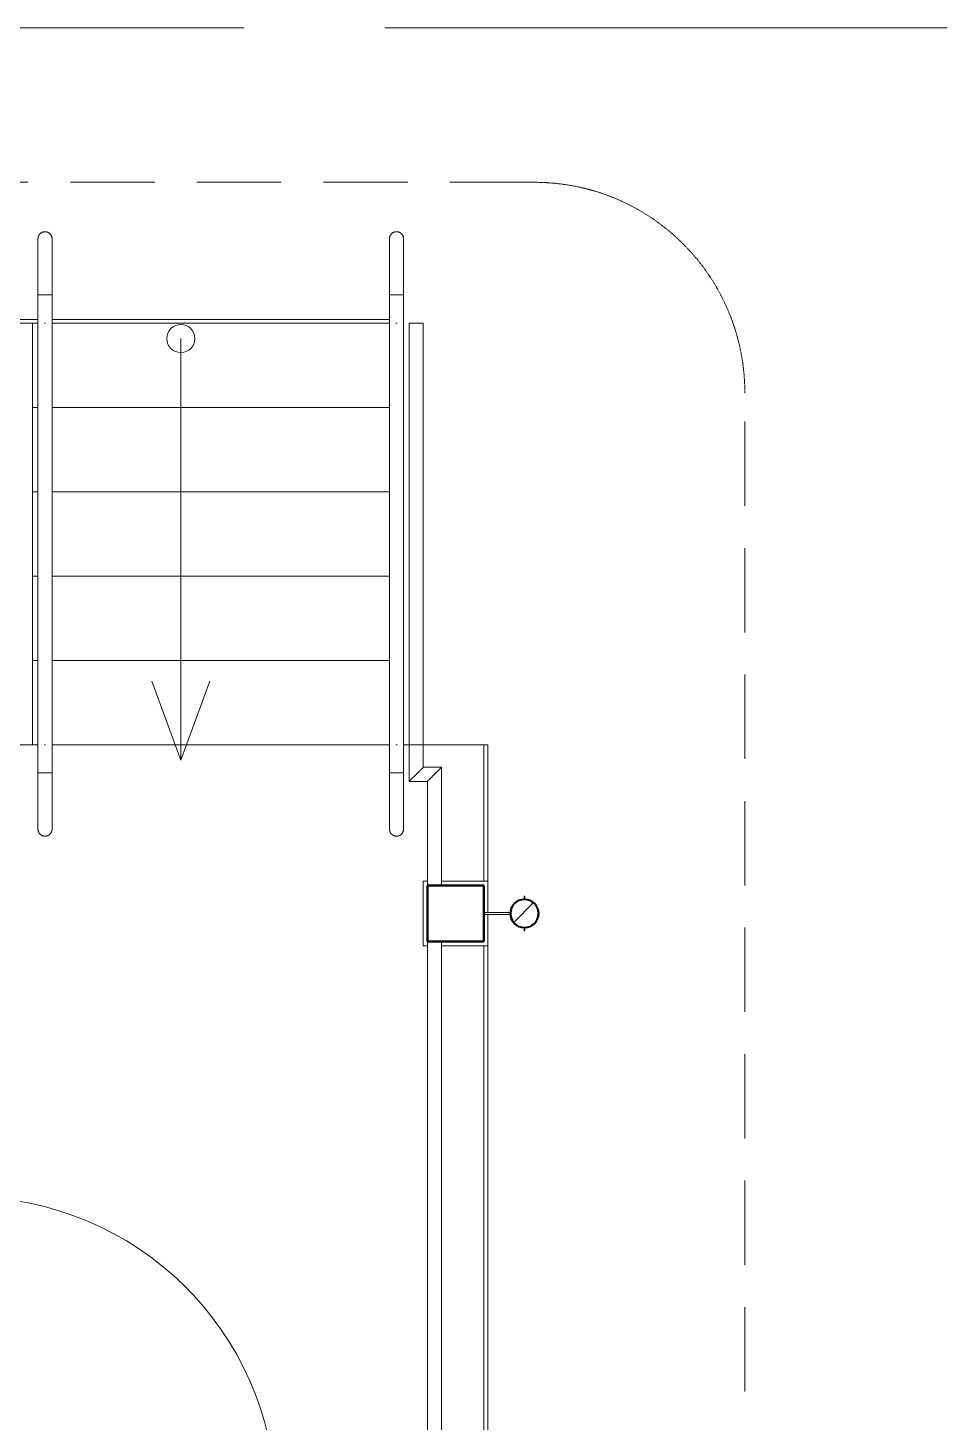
# Model space of a CAD drawing. Header units: millimetres. Extents: x -88595 to 880822, y -1054509 to -148035.
# Drawn here: x 207844 to 211113, y -240811 to -235852 of the extents above; entities that cross this region are included whole.
import ezdxf

# ---------------------------------------------------------------- set-up
doc = ezdxf.new("R2010")
doc.units = ezdxf.units.MM
doc.linetypes.add('ADSK_Линия сетки', pattern=[25, 20, -2.5, 0, -2.5])
doc.linetypes.add('ADSK_Сверху', pattern=[4.5, 3, -1.5])
for name, color, linetype, lineweight in [('Аннотация', 7, 'Continuous', 20), ('Лестницы', 7, 'Continuous', 9), ('Линии', 7, 'Continuous', 9), ('Несущие колонны', 7, 'Continuous', 18), ('Обобщенные модели', 7, 'Continuous', 18), ('Оборудование', 7, 'Continuous', 18), ('Ограждение', 7, 'Continuous', 9), ('Оси', 7, 'Continuous', 9), ('Перекрытие', 7, 'Continuous', 18), ('Стены наружные', 7, 'Continuous', 18), ('Узлы', 7, 'Continuous', 18)]:
    doc.layers.add(name, color=color, linetype=linetype, lineweight=lineweight)
doc.layers.add('Двери открывание', color=7, linetype='Continuous', lineweight=9, true_color=0xc0c0c0)

# ---------------------------------------------------------------- blocks, each defined once
blk = doc.blocks.new('1 этаж')
at = {"layer": 'Обобщенные модели', "lineweight": 9}
h = blk.add_hatch(dxfattribs=at)
h.set_pattern_fill('FP_7', color=256, style=0, pattern_type=2)
h.set_pattern_definition([(45, (215928.69, 665702.34), (-106.066, 106.066), [])])
h.paths.add_polyline_path([(245739.7, 689262.6), (245752.7, 689264.3), (245764.7, 689269.3), (245775.1, 689277.2), (245783, 689287.6), (245788.1, 689300.5), (245789.7, 689312.6), (245788, 689325.5), (245783, 689337.6), (245771.6, 689350.6), (245764.7, 689355.9), (245752.7, 689360.9), (245739.7, 689362.6), (245726.8, 689360.9), (245714.7, 689355.9), (245704.4, 689348), (245696.4, 689337.6), (245691.4, 689325.5), (245689.7, 689312.6), (245691.4, 689299.7), (245696.4, 689287.6), (245704.4, 689277.2), (245714.7, 689269.3), (245726.8, 689264.3)])
at = {"layer": 'Аннотация', "lineweight": 20}
for q in [(244415.1, 690139.5), (244620.3, 690139.5)]:
    blk.add_line((244517.7, 689857.6), q, dxfattribs=at)
blk.add_circle((244517.7, 691357.6), 50, dxfattribs=at)
at = {"layer": 'Двери открывание'}
blk.add_arc((243762.7, 687211.6), 1092, 1.0494, 90, dxfattribs=at)
at = {"layer": 'Лестницы'}
for p, q in [((244009.7, 691112.6), (243989.7, 691112.6)), ((244009.7, 691112.6), (243989.7, 691112.6)), ((245259.7, 691112.6), (244059.7, 691112.6)), ((245259.7, 691112.6), (244059.7, 691112.6)), ((244009.7, 690812.6), (243989.7, 690812.6)), ((244009.7, 690812.6), (243989.7, 690812.6)), ((245259.7, 690812.6), (244059.7, 690812.6)), ((245259.7, 690812.6), (244059.7, 690812.6)), ((244009.7, 690512.6), (243989.7, 690512.6)), ((244009.7, 690512.6), (243989.7, 690512.6)), ((245259.7, 690512.6), (244059.7, 690512.6)), ((245259.7, 690512.6), (244059.7, 690512.6)), ((244009.7, 690212.6), (243989.7, 690212.6)), ((244009.7, 690212.6), (243989.7, 690212.6)), ((245259.7, 690212.6), (244059.7, 690212.6)), ((245259.7, 690212.6), (244059.7, 690212.6)), ((244009.7, 689912.6), (243989.7, 689912.6)), ((245259.7, 689912.6), (244059.7, 689912.6))]:
    blk.add_line(p, q, dxfattribs=at)
at = {"layer": 'Линии', "linetype": 'ADSK_Сверху', "ltscale": 100}
for p, q in [((245774.7, 691913.4), (243909.7, 691913.4)), ((246523.5, 676362.6), (246523.5, 691164.6))]:
    blk.add_line(p, q, dxfattribs=at)
at = {"layer": 'Линии', "linetype": 'ADSK_Сверху'}
blk.add_arc((245774.7, 691164.6), 748.7, 0, 90, dxfattribs=at)
at = {"layer": 'Несущие колонны', "lineweight": 40}
for p, q in [((245594.7, 689412.6), (245394.7, 689412.6)), ((245394.7, 689412.6), (245394.7, 689212.6)), ((245394.7, 689412.6), (245594.7, 689412.6)), ((245394.7, 689212.6), (245394.7, 689412.6)), ((245594.7, 689212.6), (245594.7, 689412.6)), ((245594.7, 689412.6), (245594.7, 689212.6)), ((245394.7, 689212.6), (245594.7, 689212.6)), ((245594.7, 689212.6), (245394.7, 689212.6))]:
    blk.add_line(p, q, dxfattribs=at)
at = {"layer": 'Обобщенные модели'}
for p, q in [((245740.7, 689374.6), (245738.7, 689374.6)), ((245738.7, 689374.6), (245738.7, 689364.6)), ((245740.7, 689374.6), (245738.7, 689374.6)), ((245738.7, 689374.6), (245738.7, 689364.6)), ((245740.7, 689374.6), (245738.7, 689374.6)), ((245738.7, 689374.6), (245738.7, 689364.6)), ((245740.7, 689374.6), (245738.7, 689374.6)), ((245738.7, 689374.6), (245738.7, 689364.6)), ((245738.7, 689362.6), (245738.7, 689364.6)), ((245740.7, 689362.6), (245738.7, 689362.6)), ((245740.7, 689364.6), (245740.7, 689374.6)), ((245740.7, 689364.6), (245740.7, 689374.6)), ((245740.7, 689364.6), (245740.7, 689374.6)), ((245740.7, 689364.6), (245740.7, 689374.6)), ((245740.7, 689364.6), (245740.7, 689362.6)), ((245687.7, 689315.9), (245594.7, 689315.9)), ((245594.7, 689309.3), (245687.7, 689309.3)), ((245687.7, 689313.5), (245687.7, 689315.9)), ((245687.7, 689309.3), (245687.7, 689311.8)), ((245738.7, 689260.6), (245738.7, 689262.6)), ((245738.7, 689262.6), (245740.7, 689262.6)), ((245738.7, 689260.6), (245738.7, 689250.6)), ((245738.7, 689260.6), (245738.7, 689250.6)), ((245738.7, 689260.6), (245738.7, 689250.6)), ((245738.7, 689260.6), (245738.7, 689250.6)), ((245738.7, 689250.6), (245740.7, 689250.6)), ((245738.7, 689250.6), (245740.7, 689250.6)), ((245738.7, 689250.6), (245740.7, 689250.6)), ((245738.7, 689250.6), (245740.7, 689250.6)), ((245740.7, 689262.6), (245740.7, 689260.6)), ((245740.7, 689250.6), (245740.7, 689260.6)), ((245740.7, 689250.6), (245740.7, 689260.6)), ((245740.7, 689250.6), (245740.7, 689260.6)), ((245740.7, 689250.6), (245740.7, 689260.6))]:
    blk.add_line(p, q, dxfattribs=at)
for start, end in [(0, 180), (180, 0)]:
    blk.add_arc((245739.7, 689312.6), 52, start, end, dxfattribs=at)
at = {"layer": 'Обобщенные модели', "lineweight": 40}
for start, end in [(0, 180), (180, 0)]:
    blk.add_arc((245739.7, 689312.6), 50, start, end, dxfattribs=at)
at = {"layer": 'Ограждение'}
for p, q in [((244009.7, 691512.6), (244009.7, 691412)), ((244059.7, 691512.6), (244009.7, 691512.6)), ((244009.7, 691512.6), (244009.7, 691412.6)), ((244037, 691512.6), (244032.4, 691512.6)), ((244032.4, 691512.6), (244034.7, 691512.6)), ((244034.7, 691512.6), (244037, 691512.6)), ((244059.7, 691412), (244059.7, 691512.6)), ((244059.7, 691512.6), (244059.7, 691412.6)), ((245259.7, 691512.6), (245259.7, 691412)), ((245309.7, 691512.6), (245259.7, 691512.6)), ((245259.7, 691512.6), (245259.7, 691412.6)), ((245287, 691512.6), (245282.4, 691512.6)), ((245282.4, 691512.6), (245284.7, 691512.6)), ((245284.7, 691512.6), (245287, 691512.6)), ((245309.7, 691412), (245309.7, 691512.6)), ((245309.7, 691512.6), (245309.7, 691412.6)), ((243939.7, 691412.6), (243989.7, 691412.6)), ((243989.7, 691412.6), (243989.7, 689912.6)), ((244009.7, 691412.6), (244009.7, 689912.6)), ((244009.7, 691406.7), (244009.7, 689906.7)), ((244059.7, 691412.6), (244059.7, 689912.6)), ((244059.7, 689906.7), (244059.7, 691406.7)), ((245259.7, 691412.6), (245259.7, 689912.6)), ((245259.7, 691406.7), (245259.7, 689906.7)), ((245309.7, 691412.6), (245309.7, 689912.6)), ((245309.7, 689906.7), (245309.7, 691406.7)), ((245329.7, 691412.6), (245379.7, 691412.6)), ((245329.7, 691412.6), (245329.7, 689912.6)), ((245379.7, 691412.6), (245379.7, 689912.6)), ((243989.7, 689912.6), (243939.7, 689912.6)), ((244009.7, 689912.6), (244009.7, 689812.6)), ((244009.7, 689906.7), (244009.7, 689812.6)), ((244059.7, 689912.6), (244059.7, 689812.6)), ((244059.7, 689812.6), (244059.7, 689906.7)), ((245259.7, 689912.6), (245259.7, 689812.6)), ((245259.7, 689906.7), (245259.7, 689812.6)), ((245309.7, 689912.6), (245309.7, 689812.6)), ((245309.7, 689812.6), (245309.7, 689906.7)), ((245329.7, 689912.6), (245329.7, 689782.6)), ((245379.7, 689912.6), (245329.7, 689912.6)), ((245379.7, 689832.6), (245379.7, 689912.6)), ((244059.7, 689812.6), (244009.7, 689812.6)), ((244032.4, 689812.6), (244037, 689812.6)), ((244034.7, 689812.6), (244032.4, 689812.6)), ((244037, 689812.6), (244034.7, 689812.6)), ((245309.7, 689812.6), (245259.7, 689812.6)), ((245282.4, 689812.6), (245287, 689812.6)), ((245284.7, 689812.6), (245282.4, 689812.6)), ((245287, 689812.6), (245284.7, 689812.6)), ((245444.7, 689832.6), (245379.7, 689832.6)), ((245444.7, 689412.6), (245444.7, 689832.6)), ((245329.7, 689782.6), (245394.7, 689782.6)), ((245394.7, 689782.6), (245394.7, 689412.6)), ((245394.7, 689212.6), (245394.7, 683612.6)), ((245444.7, 683612.6), (245444.7, 689212.6))]:
    blk.add_line(p, q, dxfattribs=at)
at = {"layer": 'Ограждение', "flags": 128}
for points in [[(244009.7, 691712.6), (244009.7, 691713.6), (244009.8, 691714.6), (244009.9, 691715.6), (244010, 691716.6), (244010.2, 691717.6), (244010.4, 691718.5), (244010.7, 691719.5), (244011, 691720.5), (244011.3, 691721.4), (244011.7, 691722.3), (244012.1, 691723.3), (244012.5, 691724.1), (244013, 691725), (244013.5, 691725.9), (244014.1, 691726.7), (244014.7, 691727.5), (244015.3, 691728.3), (244015.9, 691729.1), (244016.6, 691729.8), (244017.3, 691730.5), (244018, 691731.2), (244018.8, 691731.9), (244019.6, 691732.5), (244020.4, 691733.1), (244021.2, 691733.6), (244022.1, 691734.2), (244022.9, 691734.7), (244023.8, 691735.1), (244024.7, 691735.5), (244025.7, 691735.9), (244026.6, 691736.2), (244027.5, 691736.6), (244028.5, 691736.8), (244029.5, 691737.1), (244030.5, 691737.2), (244031.5, 691737.4), (244032.4, 691737.5), (244033.4, 691737.6), (244034.4, 691737.6), (244034.7, 691737.6)], [(244034.7, 691737.6), (244035.7, 691737.6), (244036.7, 691737.5), (244037.7, 691737.4), (244038.7, 691737.3), (244039.7, 691737.1), (244040.7, 691736.9), (244041.6, 691736.6), (244042.6, 691736.3), (244043.5, 691736), (244044.4, 691735.6), (244045.4, 691735.2), (244046.3, 691734.8), (244047.1, 691734.3), (244048, 691733.8), (244048.8, 691733.2), (244049.6, 691732.7), (244050.4, 691732), (244051.2, 691731.4), (244051.9, 691730.7), (244052.6, 691730), (244053.3, 691729.3), (244054, 691728.5), (244054.6, 691727.8), (244055.2, 691726.9), (244055.7, 691726.1), (244056.3, 691725.3), (244056.8, 691724.4), (244057.2, 691723.5), (244057.6, 691722.6), (244058, 691721.7), (244058.4, 691720.7), (244058.7, 691719.8), (244058.9, 691718.8), (244059.2, 691717.8), (244059.3, 691716.9), (244059.5, 691715.9), (244059.6, 691714.9), (244059.7, 691713.9), (244059.7, 691712.9), (244059.7, 691712.6)], [(245259.7, 691712.6), (245259.7, 691713.6), (245259.8, 691714.6), (245259.9, 691715.6), (245260, 691716.6), (245260.2, 691717.6), (245260.4, 691718.5), (245260.7, 691719.5), (245261, 691720.5), (245261.3, 691721.4), (245261.7, 691722.3), (245262.1, 691723.3), (245262.5, 691724.1), (245263, 691725), (245263.5, 691725.9), (245264.1, 691726.7), (245264.7, 691727.5), (245265.3, 691728.3), (245265.9, 691729.1), (245266.6, 691729.8), (245267.3, 691730.5), (245268, 691731.2), (245268.8, 691731.9), (245269.6, 691732.5), (245270.4, 691733.1), (245271.2, 691733.6), (245272.1, 691734.2), (245272.9, 691734.7), (245273.8, 691735.1), (245274.7, 691735.5), (245275.7, 691735.9), (245276.6, 691736.2), (245277.5, 691736.6), (245278.5, 691736.8), (245279.5, 691737.1), (245280.5, 691737.2), (245281.5, 691737.4), (245282.4, 691737.5), (245283.4, 691737.6), (245284.4, 691737.6), (245284.7, 691737.6)], [(245284.7, 691737.6), (245285.7, 691737.6), (245286.7, 691737.5), (245287.7, 691737.4), (245288.7, 691737.3), (245289.7, 691737.1), (245290.7, 691736.9), (245291.6, 691736.6), (245292.6, 691736.3), (245293.5, 691736), (245294.4, 691735.6), (245295.4, 691735.2), (245296.3, 691734.8), (245297.1, 691734.3), (245298, 691733.8), (245298.8, 691733.2), (245299.6, 691732.7), (245300.4, 691732), (245301.2, 691731.4), (245301.9, 691730.7), (245302.6, 691730), (245303.3, 691729.3), (245304, 691728.5), (245304.6, 691727.8), (245305.2, 691726.9), (245305.7, 691726.1), (245306.3, 691725.3), (245306.8, 691724.4), (245307.2, 691723.5), (245307.6, 691722.6), (245308, 691721.7), (245308.4, 691720.7), (245308.7, 691719.8), (245308.9, 691718.8), (245309.2, 691717.8), (245309.3, 691716.9), (245309.5, 691715.9), (245309.6, 691714.9), (245309.7, 691713.9), (245309.7, 691712.9), (245309.7, 691712.6)], [(244009.7, 691512.6), (244009.7, 691520.6), (244009.7, 691528.6), (244009.7, 691536.5), (244009.7, 691544.5), (244009.7, 691552.3), (244009.7, 691560.1), (244009.7, 691567.9), (244009.7, 691575.5), (244009.7, 691583.1), (244009.7, 691590.5), (244009.7, 691597.8), (244009.7, 691605), (244009.7, 691612), (244009.7, 691618.8), (244009.7, 691625.5), (244009.7, 691632), (244009.7, 691638.4), (244009.7, 691644.5), (244009.7, 691650.4), (244009.7, 691656.1), (244009.7, 691661.5), (244009.7, 691666.8), (244009.7, 691671.7), (244009.7, 691676.4), (244009.7, 691680.9), (244009.7, 691685.1), (244009.7, 691689), (244009.7, 691692.6), (244009.7, 691696), (244009.7, 691699), (244009.7, 691701.8), (244009.7, 691704.2), (244009.7, 691706.3), (244009.7, 691708.2), (244009.7, 691709.7), (244009.7, 691710.9), (244009.7, 691711.8), (244009.7, 691712.3), (244009.7, 691712.6), (244009.7, 691712.6)], [(244009.7, 691712.6), (244009.7, 691712.4), (244009.7, 691712), (244009.7, 691711.2), (244009.7, 691710.1), (244009.7, 691708.6), (244009.7, 691706.9), (244009.7, 691704.8), (244009.7, 691702.5), (244009.7, 691699.8), (244009.7, 691696.8), (244009.7, 691693.6), (244009.7, 691690), (244009.7, 691686.2), (244009.7, 691682.1), (244009.7, 691677.7), (244009.7, 691673), (244009.7, 691668.1), (244009.7, 691663), (244009.7, 691657.6), (244009.7, 691651.9), (244009.7, 691646.1), (244009.7, 691640), (244009.7, 691633.8), (244009.7, 691627.3), (244009.7, 691620.7), (244009.7, 691613.8), (244009.7, 691606.9), (244009.7, 691599.7), (244009.7, 691592.5), (244009.7, 691585.1), (244009.7, 691577.6), (244009.7, 691569.9), (244009.7, 691562.2), (244009.7, 691554.5), (244009.7, 691546.6), (244009.7, 691538.7), (244009.7, 691530.7), (244009.7, 691522.8), (244009.7, 691514.8), (244009.7, 691512.6)], [(244059.7, 691512.6), (244059.7, 691520.6), (244059.7, 691528.6), (244059.7, 691536.5), (244059.7, 691544.5), (244059.7, 691552.3), (244059.7, 691560.1), (244059.7, 691567.9), (244059.7, 691575.5), (244059.7, 691583.1), (244059.7, 691590.5), (244059.7, 691597.8), (244059.7, 691605), (244059.7, 691612), (244059.7, 691618.8), (244059.7, 691625.5), (244059.7, 691632), (244059.7, 691638.4), (244059.7, 691644.5), (244059.7, 691650.4), (244059.7, 691656.1), (244059.7, 691661.5), (244059.7, 691666.8), (244059.7, 691671.7), (244059.7, 691676.4), (244059.7, 691680.9), (244059.7, 691685.1), (244059.7, 691689), (244059.7, 691692.6), (244059.7, 691696), (244059.7, 691699), (244059.7, 691701.8), (244059.7, 691704.2), (244059.7, 691706.3), (244059.7, 691708.2), (244059.7, 691709.7), (244059.7, 691710.9), (244059.7, 691711.8), (244059.7, 691712.3), (244059.7, 691712.6), (244059.7, 691712.6)], [(244059.7, 691712.6), (244059.7, 691712.4), (244059.7, 691712), (244059.7, 691711.2), (244059.7, 691710.1), (244059.7, 691708.6), (244059.7, 691706.9), (244059.7, 691704.8), (244059.7, 691702.5), (244059.7, 691699.8), (244059.7, 691696.8), (244059.7, 691693.6), (244059.7, 691690), (244059.7, 691686.2), (244059.7, 691682.1), (244059.7, 691677.7), (244059.7, 691673), (244059.7, 691668.1), (244059.7, 691663), (244059.7, 691657.6), (244059.7, 691651.9), (244059.7, 691646.1), (244059.7, 691640), (244059.7, 691633.8), (244059.7, 691627.3), (244059.7, 691620.7), (244059.7, 691613.8), (244059.7, 691606.9), (244059.7, 691599.7), (244059.7, 691592.5), (244059.7, 691585.1), (244059.7, 691577.6), (244059.7, 691569.9), (244059.7, 691562.2), (244059.7, 691554.5), (244059.7, 691546.6), (244059.7, 691538.7), (244059.7, 691530.7), (244059.7, 691522.8), (244059.7, 691514.8), (244059.7, 691512.6)], [(245259.7, 691512.6), (245259.7, 691520.6), (245259.7, 691528.6), (245259.7, 691536.5), (245259.7, 691544.5), (245259.7, 691552.3), (245259.7, 691560.1), (245259.7, 691567.9), (245259.7, 691575.5), (245259.7, 691583.1), (245259.7, 691590.5), (245259.7, 691597.8), (245259.7, 691605), (245259.7, 691612), (245259.7, 691618.8), (245259.7, 691625.5), (245259.7, 691632), (245259.7, 691638.4), (245259.7, 691644.5), (245259.7, 691650.4), (245259.7, 691656.1), (245259.7, 691661.5), (245259.7, 691666.8), (245259.7, 691671.7), (245259.7, 691676.4), (245259.7, 691680.9), (245259.7, 691685.1), (245259.7, 691689), (245259.7, 691692.6), (245259.7, 691696), (245259.7, 691699), (245259.7, 691701.8), (245259.7, 691704.2), (245259.7, 691706.3), (245259.7, 691708.2), (245259.7, 691709.7), (245259.7, 691710.9), (245259.7, 691711.8), (245259.7, 691712.3), (245259.7, 691712.6), (245259.7, 691712.6)], [(245259.7, 691712.6), (245259.7, 691712.4), (245259.7, 691712), (245259.7, 691711.2), (245259.7, 691710.1), (245259.7, 691708.6), (245259.7, 691706.9), (245259.7, 691704.8), (245259.7, 691702.5), (245259.7, 691699.8), (245259.7, 691696.8), (245259.7, 691693.6), (245259.7, 691690), (245259.7, 691686.2), (245259.7, 691682.1), (245259.7, 691677.7), (245259.7, 691673), (245259.7, 691668.1), (245259.7, 691663), (245259.7, 691657.6), (245259.7, 691651.9), (245259.7, 691646.1), (245259.7, 691640), (245259.7, 691633.8), (245259.7, 691627.3), (245259.7, 691620.7), (245259.7, 691613.8), (245259.7, 691606.9), (245259.7, 691599.7), (245259.7, 691592.5), (245259.7, 691585.1), (245259.7, 691577.6), (245259.7, 691569.9), (245259.7, 691562.2), (245259.7, 691554.5), (245259.7, 691546.6), (245259.7, 691538.7), (245259.7, 691530.7), (245259.7, 691522.8), (245259.7, 691514.8), (245259.7, 691512.6)], [(245309.7, 691512.6), (245309.7, 691520.6), (245309.7, 691528.6), (245309.7, 691536.5), (245309.7, 691544.5), (245309.7, 691552.3), (245309.7, 691560.1), (245309.7, 691567.9), (245309.7, 691575.5), (245309.7, 691583.1), (245309.7, 691590.5), (245309.7, 691597.8), (245309.7, 691605), (245309.7, 691612), (245309.7, 691618.8), (245309.7, 691625.5), (245309.7, 691632), (245309.7, 691638.4), (245309.7, 691644.5), (245309.7, 691650.4), (245309.7, 691656.1), (245309.7, 691661.5), (245309.7, 691666.8), (245309.7, 691671.7), (245309.7, 691676.4), (245309.7, 691680.9), (245309.7, 691685.1), (245309.7, 691689), (245309.7, 691692.6), (245309.7, 691696), (245309.7, 691699), (245309.7, 691701.8), (245309.7, 691704.2), (245309.7, 691706.3), (245309.7, 691708.2), (245309.7, 691709.7), (245309.7, 691710.9), (245309.7, 691711.8), (245309.7, 691712.3), (245309.7, 691712.6), (245309.7, 691712.6)], [(245309.7, 691712.6), (245309.7, 691712.4), (245309.7, 691712), (245309.7, 691711.2), (245309.7, 691710.1), (245309.7, 691708.6), (245309.7, 691706.9), (245309.7, 691704.8), (245309.7, 691702.5), (245309.7, 691699.8), (245309.7, 691696.8), (245309.7, 691693.6), (245309.7, 691690), (245309.7, 691686.2), (245309.7, 691682.1), (245309.7, 691677.7), (245309.7, 691673), (245309.7, 691668.1), (245309.7, 691663), (245309.7, 691657.6), (245309.7, 691651.9), (245309.7, 691646.1), (245309.7, 691640), (245309.7, 691633.8), (245309.7, 691627.3), (245309.7, 691620.7), (245309.7, 691613.8), (245309.7, 691606.9), (245309.7, 691599.7), (245309.7, 691592.5), (245309.7, 691585.1), (245309.7, 691577.6), (245309.7, 691569.9), (245309.7, 691562.2), (245309.7, 691554.5), (245309.7, 691546.6), (245309.7, 691538.7), (245309.7, 691530.7), (245309.7, 691522.8), (245309.7, 691514.8), (245309.7, 691512.6)], [(244009.7, 689812.6), (244009.7, 689804.6), (244009.7, 689796.6), (244009.7, 689788.7), (244009.7, 689780.7), (244009.7, 689772.9), (244009.7, 689765.1), (244009.7, 689757.3), (244009.7, 689749.7), (244009.7, 689742.1), (244009.7, 689734.7), (244009.7, 689727.4), (244009.7, 689720.2), (244009.7, 689713.2), (244009.7, 689706.4), (244009.7, 689699.7), (244009.7, 689693.2), (244009.7, 689686.8), (244009.7, 689680.7), (244009.7, 689674.8), (244009.7, 689669.1), (244009.7, 689663.7), (244009.7, 689658.5), (244009.7, 689653.5), (244009.7, 689648.8), (244009.7, 689644.3), (244009.7, 689640.1), (244009.7, 689636.2), (244009.7, 689632.6), (244009.7, 689629.2), (244009.7, 689626.2), (244009.7, 689623.4), (244009.7, 689621), (244009.7, 689618.9), (244009.7, 689617), (244009.7, 689615.5), (244009.7, 689614.3), (244009.7, 689613.4), (244009.7, 689612.9), (244009.7, 689612.6), (244009.7, 689612.6)], [(244009.7, 689612.6), (244009.7, 689612.8), (244009.7, 689613.2), (244009.7, 689614), (244009.7, 689615.2), (244009.7, 689616.6), (244009.7, 689618.3), (244009.7, 689620.4), (244009.7, 689622.8), (244009.7, 689625.4), (244009.7, 689628.4), (244009.7, 689631.7), (244009.7, 689635.2), (244009.7, 689639), (244009.7, 689643.2), (244009.7, 689647.5), (244009.7, 689652.2), (244009.7, 689657.1), (244009.7, 689662.2), (244009.7, 689667.6), (244009.7, 689673.3), (244009.7, 689679.1), (244009.7, 689685.2), (244009.7, 689691.4), (244009.7, 689697.9), (244009.7, 689704.5), (244009.7, 689711.4), (244009.7, 689718.3), (244009.7, 689725.5), (244009.7, 689732.7), (244009.7, 689740.1), (244009.7, 689747.6), (244009.7, 689755.3), (244009.7, 689763), (244009.7, 689770.8), (244009.7, 689778.6), (244009.7, 689786.5), (244009.7, 689794.5), (244009.7, 689802.4), (244009.7, 689810.4), (244009.7, 689812.6)], [(244059.7, 689812.6), (244059.7, 689804.6), (244059.7, 689796.6), (244059.7, 689788.7), (244059.7, 689780.7), (244059.7, 689772.9), (244059.7, 689765.1), (244059.7, 689757.3), (244059.7, 689749.7), (244059.7, 689742.1), (244059.7, 689734.7), (244059.7, 689727.4), (244059.7, 689720.2), (244059.7, 689713.2), (244059.7, 689706.4), (244059.7, 689699.7), (244059.7, 689693.2), (244059.7, 689686.8), (244059.7, 689680.7), (244059.7, 689674.8), (244059.7, 689669.1), (244059.7, 689663.7), (244059.7, 689658.5), (244059.7, 689653.5), (244059.7, 689648.8), (244059.7, 689644.3), (244059.7, 689640.1), (244059.7, 689636.2), (244059.7, 689632.6), (244059.7, 689629.2), (244059.7, 689626.2), (244059.7, 689623.4), (244059.7, 689621), (244059.7, 689618.9), (244059.7, 689617), (244059.7, 689615.5), (244059.7, 689614.3), (244059.7, 689613.4), (244059.7, 689612.9), (244059.7, 689612.6), (244059.7, 689612.6)], [(244059.7, 689612.6), (244059.7, 689612.8), (244059.7, 689613.2), (244059.7, 689614), (244059.7, 689615.2), (244059.7, 689616.6), (244059.7, 689618.3), (244059.7, 689620.4), (244059.7, 689622.8), (244059.7, 689625.4), (244059.7, 689628.4), (244059.7, 689631.7), (244059.7, 689635.2), (244059.7, 689639), (244059.7, 689643.2), (244059.7, 689647.5), (244059.7, 689652.2), (244059.7, 689657.1), (244059.7, 689662.2), (244059.7, 689667.6), (244059.7, 689673.3), (244059.7, 689679.1), (244059.7, 689685.2), (244059.7, 689691.4), (244059.7, 689697.9), (244059.7, 689704.5), (244059.7, 689711.4), (244059.7, 689718.3), (244059.7, 689725.5), (244059.7, 689732.7), (244059.7, 689740.1), (244059.7, 689747.6), (244059.7, 689755.3), (244059.7, 689763), (244059.7, 689770.8), (244059.7, 689778.6), (244059.7, 689786.5), (244059.7, 689794.5), (244059.7, 689802.4), (244059.7, 689810.4), (244059.7, 689812.6)], [(245259.7, 689812.6), (245259.7, 689804.6), (245259.7, 689796.6), (245259.7, 689788.7), (245259.7, 689780.7), (245259.7, 689772.9), (245259.7, 689765.1), (245259.7, 689757.3), (245259.7, 689749.7), (245259.7, 689742.1), (245259.7, 689734.7), (245259.7, 689727.4), (245259.7, 689720.2), (245259.7, 689713.2), (245259.7, 689706.4), (245259.7, 689699.7), (245259.7, 689693.2), (245259.7, 689686.8), (245259.7, 689680.7), (245259.7, 689674.8), (245259.7, 689669.1), (245259.7, 689663.7), (245259.7, 689658.5), (245259.7, 689653.5), (245259.7, 689648.8), (245259.7, 689644.3), (245259.7, 689640.1), (245259.7, 689636.2), (245259.7, 689632.6), (245259.7, 689629.2), (245259.7, 689626.2), (245259.7, 689623.4), (245259.7, 689621), (245259.7, 689618.9), (245259.7, 689617), (245259.7, 689615.5), (245259.7, 689614.3), (245259.7, 689613.4), (245259.7, 689612.9), (245259.7, 689612.6), (245259.7, 689612.6)], [(245259.7, 689612.6), (245259.7, 689612.8), (245259.7, 689613.2), (245259.7, 689614), (245259.7, 689615.2), (245259.7, 689616.6), (245259.7, 689618.3), (245259.7, 689620.4), (245259.7, 689622.8), (245259.7, 689625.4), (245259.7, 689628.4), (245259.7, 689631.7), (245259.7, 689635.2), (245259.7, 689639), (245259.7, 689643.2), (245259.7, 689647.5), (245259.7, 689652.2), (245259.7, 689657.1), (245259.7, 689662.2), (245259.7, 689667.6), (245259.7, 689673.3), (245259.7, 689679.1), (245259.7, 689685.2), (245259.7, 689691.4), (245259.7, 689697.9), (245259.7, 689704.5), (245259.7, 689711.4), (245259.7, 689718.3), (245259.7, 689725.5), (245259.7, 689732.7), (245259.7, 689740.1), (245259.7, 689747.6), (245259.7, 689755.3), (245259.7, 689763), (245259.7, 689770.8), (245259.7, 689778.6), (245259.7, 689786.5), (245259.7, 689794.5), (245259.7, 689802.4), (245259.7, 689810.4), (245259.7, 689812.6)], [(245309.7, 689812.6), (245309.7, 689804.6), (245309.7, 689796.6), (245309.7, 689788.7), (245309.7, 689780.7), (245309.7, 689772.9), (245309.7, 689765.1), (245309.7, 689757.3), (245309.7, 689749.7), (245309.7, 689742.1), (245309.7, 689734.7), (245309.7, 689727.4), (245309.7, 689720.2), (245309.7, 689713.2), (245309.7, 689706.4), (245309.7, 689699.7), (245309.7, 689693.2), (245309.7, 689686.8), (245309.7, 689680.7), (245309.7, 689674.8), (245309.7, 689669.1), (245309.7, 689663.7), (245309.7, 689658.5), (245309.7, 689653.5), (245309.7, 689648.8), (245309.7, 689644.3), (245309.7, 689640.1), (245309.7, 689636.2), (245309.7, 689632.6), (245309.7, 689629.2), (245309.7, 689626.2), (245309.7, 689623.4), (245309.7, 689621), (245309.7, 689618.9), (245309.7, 689617), (245309.7, 689615.5), (245309.7, 689614.3), (245309.7, 689613.4), (245309.7, 689612.9), (245309.7, 689612.6), (245309.7, 689612.6)], [(245309.7, 689612.6), (245309.7, 689612.8), (245309.7, 689613.2), (245309.7, 689614), (245309.7, 689615.2), (245309.7, 689616.6), (245309.7, 689618.3), (245309.7, 689620.4), (245309.7, 689622.8), (245309.7, 689625.4), (245309.7, 689628.4), (245309.7, 689631.7), (245309.7, 689635.2), (245309.7, 689639), (245309.7, 689643.2), (245309.7, 689647.5), (245309.7, 689652.2), (245309.7, 689657.1), (245309.7, 689662.2), (245309.7, 689667.6), (245309.7, 689673.3), (245309.7, 689679.1), (245309.7, 689685.2), (245309.7, 689691.4), (245309.7, 689697.9), (245309.7, 689704.5), (245309.7, 689711.4), (245309.7, 689718.3), (245309.7, 689725.5), (245309.7, 689732.7), (245309.7, 689740.1), (245309.7, 689747.6), (245309.7, 689755.3), (245309.7, 689763), (245309.7, 689770.8), (245309.7, 689778.6), (245309.7, 689786.5), (245309.7, 689794.5), (245309.7, 689802.4), (245309.7, 689810.4), (245309.7, 689812.6)], [(244034.7, 689587.6), (244033.7, 689587.6), (244032.7, 689587.7), (244031.7, 689587.8), (244030.7, 689587.9), (244029.7, 689588.1), (244028.8, 689588.3), (244027.8, 689588.6), (244026.8, 689588.9), (244025.9, 689589.2), (244025, 689589.6), (244024.1, 689590), (244023.2, 689590.4), (244022.3, 689590.9), (244021.4, 689591.4), (244020.6, 689592), (244019.8, 689592.6), (244019, 689593.2), (244018.2, 689593.8), (244017.5, 689594.5), (244016.8, 689595.2), (244016.1, 689595.9), (244015.4, 689596.7), (244014.8, 689597.5), (244014.2, 689598.3), (244013.7, 689599.1), (244013.2, 689599.9), (244012.7, 689600.8), (244012.2, 689601.7), (244011.8, 689602.6), (244011.4, 689603.5), (244011.1, 689604.5), (244010.8, 689605.4), (244010.5, 689606.4), (244010.3, 689607.4), (244010.1, 689608.4), (244009.9, 689609.3), (244009.8, 689610.3), (244009.7, 689611.3), (244009.7, 689612.3), (244009.7, 689612.6)], [(244059.7, 689612.6), (244059.7, 689611.6), (244059.6, 689610.6), (244059.5, 689609.6), (244059.4, 689608.6), (244059.2, 689607.6), (244059, 689606.7), (244058.7, 689605.7), (244058.4, 689604.7), (244058.1, 689603.8), (244057.7, 689602.9), (244057.3, 689602), (244056.9, 689601.1), (244056.4, 689600.2), (244055.9, 689599.3), (244055.3, 689598.5), (244054.8, 689597.7), (244054.2, 689596.9), (244053.5, 689596.1), (244052.8, 689595.4), (244052.1, 689594.7), (244051.4, 689594), (244050.6, 689593.3), (244049.9, 689592.7), (244049, 689592.1), (244048.2, 689591.6), (244047.4, 689591), (244046.5, 689590.6), (244045.6, 689590.1), (244044.7, 689589.7), (244043.8, 689589.3), (244042.8, 689589), (244041.9, 689588.7), (244040.9, 689588.4), (244039.9, 689588.2), (244039, 689588), (244038, 689587.8), (244037, 689587.7), (244036, 689587.6), (244035, 689587.6), (244034.7, 689587.6)], [(245284.7, 689587.6), (245283.7, 689587.6), (245282.7, 689587.7), (245281.7, 689587.8), (245280.7, 689587.9), (245279.7, 689588.1), (245278.8, 689588.3), (245277.8, 689588.6), (245276.8, 689588.9), (245275.9, 689589.2), (245275, 689589.6), (245274.1, 689590), (245273.2, 689590.4), (245272.3, 689590.9), (245271.4, 689591.4), (245270.6, 689592), (245269.8, 689592.6), (245269, 689593.2), (245268.2, 689593.8), (245267.5, 689594.5), (245266.8, 689595.2), (245266.1, 689595.9), (245265.4, 689596.7), (245264.8, 689597.5), (245264.2, 689598.3), (245263.7, 689599.1), (245263.2, 689599.9), (245262.7, 689600.8), (245262.2, 689601.7), (245261.8, 689602.6), (245261.4, 689603.5), (245261.1, 689604.5), (245260.8, 689605.4), (245260.5, 689606.4), (245260.3, 689607.4), (245260.1, 689608.4), (245259.9, 689609.3), (245259.8, 689610.3), (245259.7, 689611.3), (245259.7, 689612.3), (245259.7, 689612.6)], [(245309.7, 689612.6), (245309.7, 689611.6), (245309.6, 689610.6), (245309.5, 689609.6), (245309.4, 689608.6), (245309.2, 689607.6), (245309, 689606.7), (245308.7, 689605.7), (245308.4, 689604.7), (245308.1, 689603.8), (245307.7, 689602.9), (245307.3, 689602), (245306.9, 689601.1), (245306.4, 689600.2), (245305.9, 689599.3), (245305.3, 689598.5), (245304.8, 689597.7), (245304.2, 689596.9), (245303.5, 689596.1), (245302.8, 689595.4), (245302.1, 689594.7), (245301.4, 689594), (245300.6, 689593.3), (245299.9, 689592.7), (245299, 689592.1), (245298.2, 689591.6), (245297.4, 689591), (245296.5, 689590.6), (245295.6, 689590.1), (245294.7, 689589.7), (245293.8, 689589.3), (245292.8, 689589), (245291.9, 689588.7), (245290.9, 689588.4), (245289.9, 689588.2), (245289, 689588), (245288, 689587.8), (245287, 689587.7), (245286, 689587.6), (245285, 689587.6), (245284.7, 689587.6)]]:
    blk.add_lwpolyline(points, dxfattribs=at)
at = {"layer": 'Ограждение'}
for points in [[(244032.6, 691412.6), (244033.3, 691412.6), (244034.7, 691412.6), (244036.1, 691412.6), (244036.8, 691412.6)], [(245286.8, 691412.6), (245286.1, 691412.6), (245284.7, 691412.6), (245283.3, 691412.6), (245282.6, 691412.6)], [(244032.6, 689912.6), (244033.3, 689912.6), (244034.7, 689912.6), (244036.1, 689912.6), (244036.8, 689912.6)], [(245282.6, 689912.6), (245283.3, 689912.6), (245284.7, 689912.6), (245286.1, 689912.6), (245286.8, 689912.6)]]:
    blk.add_open_spline(points, degree=3, dxfattribs=at)
for points, knots in [([(245329.7, 689782.6), (245329.7, 689782.6), (245330.1, 689783), (245331.5, 689784.4), (245333, 689785.9), (245334.5, 689787.4), (245335.9, 689788.8), (245337.4, 689790.3), (245339.4, 689792.3), (245341.7, 689794.6), (245343.6, 689796.5), (245345.1, 689798), (245346.7, 689799.6), (245348.2, 689801.1), (245349.8, 689802.7), (245351.4, 689804.3), (245353.1, 689806), (245354.7, 689807.6), (245356.3, 689809.2), (245358, 689810.9), (245359.6, 689812.5), (245361.2, 689814.1), (245362.8, 689815.6), (245364.3, 689817.2), (245365.8, 689818.7), (245367.2, 689820.1), (245368.6, 689821.5), (245370.4, 689823.3), (245372, 689824.9), (245373.5, 689826.4), (245374.9, 689827.8), (245376.4, 689829.3), (245377.9, 689830.8), (245379.3, 689832.2), (245379.7, 689832.6), (245379.7, 689832.6)], [0, 0, 0, 0, 0.083333, 0.125, 0.166667, 0.208333, 0.229167, 0.25, 0.291667, 0.333333, 0.354167, 0.375, 0.395833, 0.416667, 0.4375, 0.458333, 0.479167, 0.5, 0.520833, 0.541667, 0.5625, 0.583333, 0.604167, 0.625, 0.645833, 0.666667, 0.6875, 0.708333, 0.75, 0.770833, 0.791667, 0.833333, 0.875, 0.916667, 1, 1, 1, 1]), ([(245444.7, 689832.6), (245444.7, 689832.6), (245444.3, 689832.2), (245442.9, 689830.8), (245441.4, 689829.3), (245439.9, 689827.8), (245438.5, 689826.4), (245437, 689824.9), (245435.4, 689823.3), (245433.6, 689821.5), (245432.2, 689820.1), (245430.8, 689818.7), (245429.3, 689817.2), (245427.7, 689815.6), (245426.2, 689814.1), (245424.6, 689812.5), (245423, 689810.9), (245421.3, 689809.2), (245419.7, 689807.6), (245418.1, 689806), (245416.4, 689804.3), (245414.8, 689802.7), (245413.2, 689801.1), (245411.7, 689799.6), (245410.1, 689798), (245408.6, 689796.5), (245407.2, 689795.1), (245405.8, 689793.7), (245404, 689791.9), (245402.4, 689790.3), (245400.9, 689788.8), (245399.5, 689787.4), (245398, 689785.9), (245396.6, 689784.4), (245395.1, 689783), (245394.7, 689782.6), (245394.7, 689782.6)], [-1, -1, -1, -1, -0.916667, -0.875, -0.833333, -0.791667, -0.770833, -0.75, -0.708333, -0.6875, -0.666667, -0.645833, -0.625, -0.604167, -0.583333, -0.5625, -0.541667, -0.520833, -0.5, -0.479167, -0.458333, -0.4375, -0.416667, -0.395833, -0.375, -0.354167, -0.333333, -0.3125, -0.291667, -0.25, -0.229167, -0.208333, -0.166667, -0.125, -0.083333, 0, 0, 0, 0])]:
    blk.add_open_spline(points, degree=3, knots=knots, dxfattribs=at)
at = {"layer": 'Оси', "linetype": 'ADSK_Линия сетки', "ltscale": 100}
blk.add_line((247242.7, 692462.6), (175520.4, 692462.6), dxfattribs=at)
at = {"layer": 'Перекрытие', "color": 49, "ltscale": 100, "true_color": 0x464646}
for p, q in [((244009.7, 689912.6), (243989.7, 689912.6)), ((245259.7, 689912.6), (244059.7, 689912.6)), ((245329.7, 689912.6), (245309.7, 689912.6)), ((245594.7, 689912.6), (245379.7, 689912.6)), ((245594.7, 689427.6), (245594.7, 689912.6)), ((245594.7, 683627.6), (245594.7, 689197.6))]:
    blk.add_line(p, q, dxfattribs=at)
at = {"layer": 'Стены наружные'}
for p, q in [((243894.7, 691425.6), (244009.7, 691425.6)), ((244059.7, 691425.6), (245259.7, 691425.6)), ((244009.7, 691412.6), (243989.7, 691412.6)), ((245259.7, 691412.6), (244059.7, 691412.6)), ((245609.7, 689912.6), (245594.7, 689912.6)), ((245609.7, 689912.6), (245609.7, 689315.5)), ((245379.7, 689427.6), (245394.7, 689427.6)), ((245379.7, 689197.6), (245379.7, 689427.6)), ((245444.7, 689427.6), (245609.7, 689427.6)), ((245609.7, 689309.7), (245609.7, 678795.5)), ((245379.7, 689197.6), (245394.7, 689197.6)), ((245609.7, 689197.6), (245444.7, 689197.6))]:
    blk.add_line(p, q, dxfattribs=at)
at = {"layer": 'Узлы'}
blk.add_line((244517.7, 691357.6), (244517.7, 689857.6), dxfattribs=at)

msp = doc.modelspace()

# ---------------------------------------------------------------- block references
at = {"layer": 'Оборудование', "color": 5, "true_color": 0x0000ff}
msp.add_blockref('1 этаж', (-36129.5, -928314.5), dxfattribs=at)

doc.saveas('drawing.dxf')
